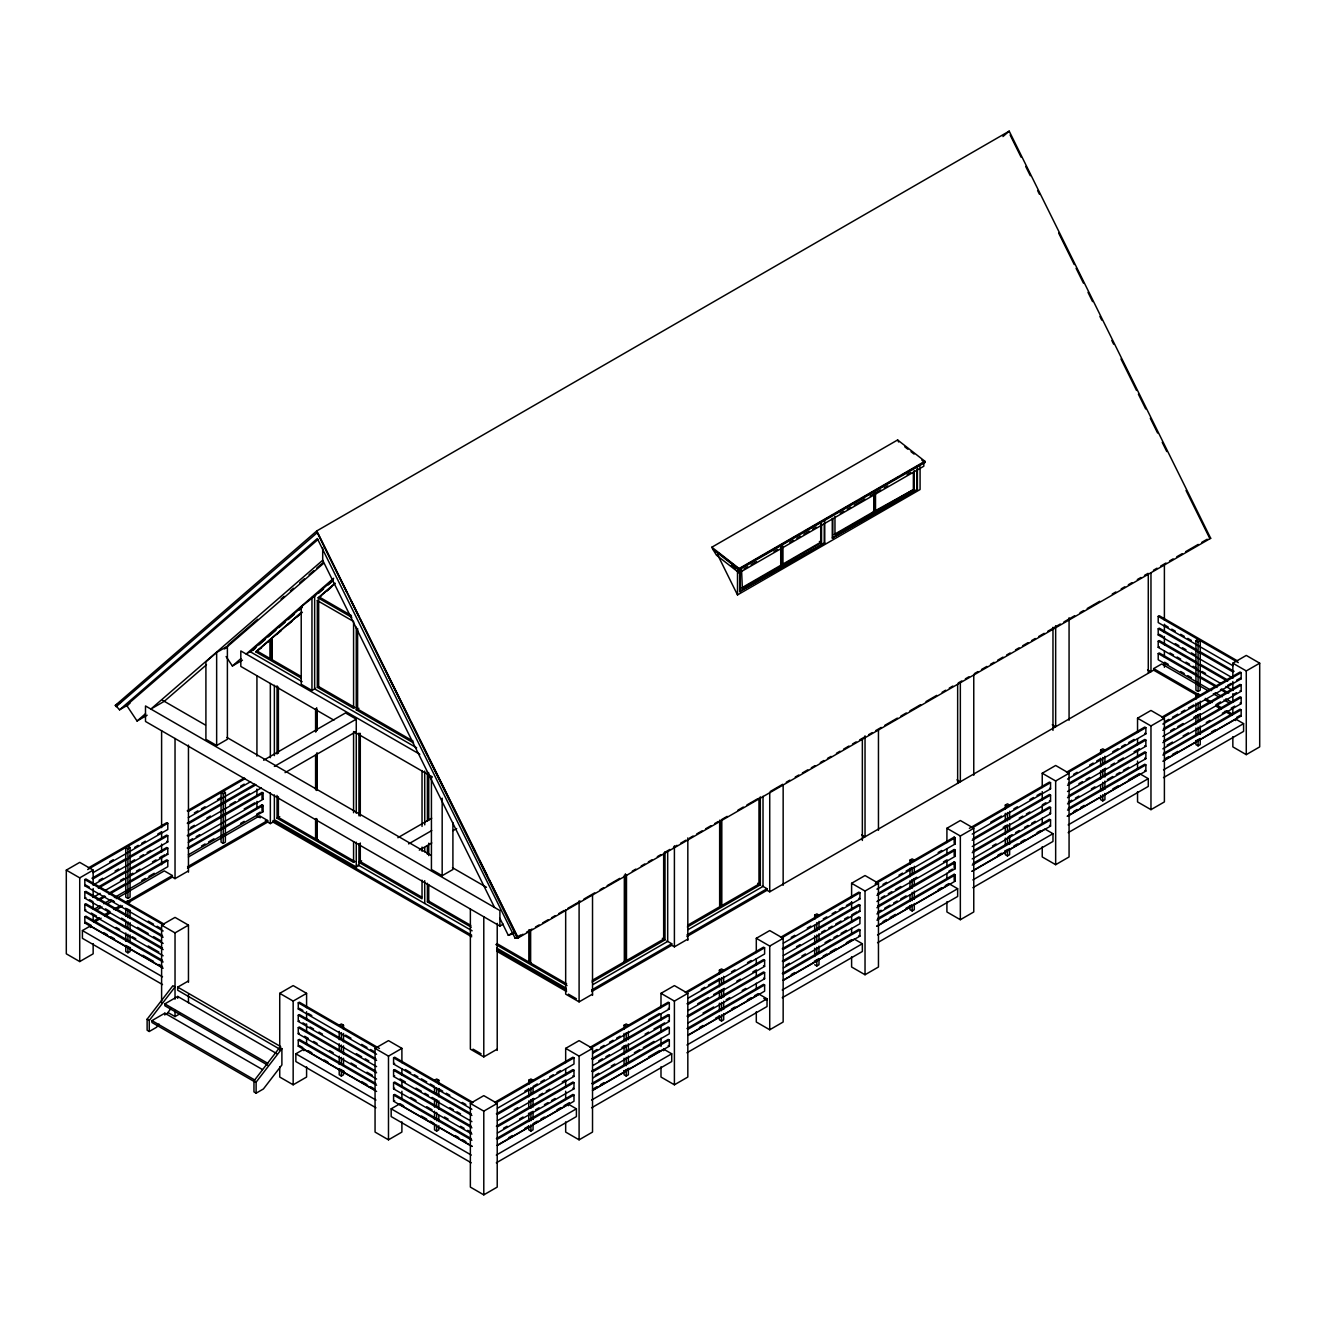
<?xml version="1.0" encoding="UTF-8"?>
<svg xmlns="http://www.w3.org/2000/svg" width="1326" height="1326" viewBox="0 0 1326 1326"><rect width="100%" height="100%" fill="white"/><g stroke="black" fill="none" stroke-linecap="round" stroke-linejoin="round"><path stroke-width="1.5" d="M147.12 1019.213L172.894 985.732L175.032 986.975L149.258 1020.456L149.258 1031.479L147.12 1030.236L147.12 1019.213L149.258 1020.456M159.021 1024.07L156.551 1027.269L149.258 1031.479M166.413 1014.456L171.336 1008.058M253.962 1080.905L279.736 1047.424L281.891 1048.667L281.891 1064.944L263.41 1088.961L256.117 1093.171L253.962 1091.928L253.962 1080.905L256.117 1082.149L256.117 1093.171M256.117 1082.149L281.891 1048.667M115.312 705.399L316.798 530.914L1009.202 131.141L1210.688 538.273L517.422 938.327L317.328 532.588L116.158 706.659L115.312 705.399L120.699 702.283M116.489 706.36L119.539 709.824L317.328 538.538L515.118 938.211L517.637 937.333L489.145 879.784M147.136 715.195L137.075 721.012L126.6 705.283L318.025 539.483M137.075 721.012L145.495 713.72M322.699 547.837L322.699 560.252L150.866 709.062L164.291 701.305L206.475 664.79M216.652 652.475L205.911 661.79L205.911 739.295L216.652 745.494L227.392 739.295L227.392 646.276L216.652 652.475L216.652 745.494M228.122 644.85L257.708 619.242M281.046 599.02L284.162 596.335M290.377 590.932L293.494 588.247M299.726 582.86L304.4 578.816M309.057 574.771L313.732 570.727M316.848 568.025L323.063 562.638M224.326 648.944L227.392 646.276M225.221 648.547L323.627 563.318M226.1 656.536L232.381 665.984L240.818 658.69M333.655 578.269L246.188 654.033L254.575 649.193M315.538 595.391L301.217 606.761L301.217 684.266L311.958 690.465L315.538 688.393M302.378 606.529L250.216 651.712L302.113 681.68M333.323 579.727L314.643 595.904L314.643 688.907L416.662 747.814M252.901 650.154L255.968 647.502M259.034 644.85L265.167 639.53M268.233 636.878L275.907 630.231M278.974 627.579L285.107 622.259M288.173 619.607L294.322 614.286M298.914 610.291L301.996 607.639M318.886 593.004L323.561 588.959M328.218 584.915L332.892 580.871M301.217 678.067L255.802 651.828L301.217 612.496M351.804 617.352L318.091 597.893L335.064 583.191M301.019 613.06L271.681 638.452L271.681 659.453L300.853 676.293M334.865 583.755L319.433 597.114L351.373 615.562M261.504 647.668L255.802 651.828M267.57 642.414L270.587 639.795M276.653 634.541L281.195 630.612M287.245 625.375L291.786 621.43M296.328 617.502L302.394 612.247M326.942 590.998L331.566 586.987M1002.953 136.561L1009.202 131.141M126.6 705.283L129.948 703.344M119.539 709.824L128.506 704.653M318.091 597.893L320.776 596.335M317.328 600.562L318.671 599.783L318.671 686.586L354.92 707.504L353.578 708.283L317.328 687.365L317.328 600.562L353.578 621.48L353.578 708.283M271.15 639.082L270.073 639.696L270.073 659.155L271.15 659.768L272.228 659.155L272.228 638.154L271.15 638.767L271.15 659.768M232.381 665.984L242.459 660.166M270.073 659.155L271.15 658.525M317.328 687.365L318.671 686.586M93.151 943.615L93.151 953.825L79.726 961.565L66.3 953.825L66.3 870.121L79.726 862.364L93.151 870.121L93.151 884.409M263.642 760.212L345.522 712.94L356.263 719.14L356.263 731.538L285.057 772.644M356.263 627.165L356.263 709.841L358.948 708.283M88.378 867.9L166.711 822.684L167.789 823.297L167.789 829.496L93.019 872.674M187.264 810.816L244.216 777.931M87.682 869.558L167.789 823.297M188.325 811.446L245.293 778.544M127.909 848.806L130.064 847.563L130.064 897.172L127.909 898.398L125.771 897.172L125.771 847.563L127.909 848.806L127.909 898.398M223.232 793.777L225.37 792.534L225.37 842.143L223.232 843.369L221.077 842.143L221.077 792.534L223.232 793.777L223.232 843.369M66.3 870.121L79.726 877.862L93.151 870.121M274.366 766.411L356.263 719.14M109.743 861.767L113.307 859.712M134.672 847.38L138.236 845.325M141.783 843.27L145.346 841.214M157.811 834.021L161.374 831.966M194.375 812.904L197.939 810.849M201.502 808.794L205.066 806.738M217.514 799.545L221.077 797.49M240.669 786.185L244.216 784.13M188.325 817.645L250.631 781.677M163.148 930.985L84.831 885.768L84.831 879.569L85.892 878.956L164.225 924.172M91.942 878.243L125.771 858.718M129.335 856.662L166.711 835.082L167.789 835.695L167.789 841.911L93.019 885.072M187.264 823.214L254.907 784.163M93.019 878.873L167.789 835.695M188.325 823.844L255.984 784.793M84.831 885.768L85.892 885.155L89.455 887.21M99.069 880.331L102.632 878.276M115.08 871.083L118.644 869.027M131.108 861.834L134.672 859.778M140.009 856.695L143.573 854.64M147.136 852.585L150.683 850.53M190.811 827.374L194.375 825.319M206.839 818.109L210.403 816.054M229.978 804.749L235.315 801.666M238.879 799.611L249.57 793.445M188.325 830.043L261.321 787.909M163.148 943.399L84.831 898.166L84.831 891.967L85.892 891.354L162.452 935.543M99.069 886.53L125.771 871.116M129.335 869.06L166.711 847.48L167.789 848.11L167.789 854.309L105.483 890.276M187.264 835.629L262.018 792.451L263.095 793.081L263.095 799.28L188.325 842.441M98.356 888.188L167.789 848.11M188.325 836.242L263.095 793.081M84.831 898.166L85.892 897.553M120.434 880.398L123.981 878.342M129.335 875.259L132.882 873.204M136.445 871.149L140.009 869.094M152.473 861.9L156.037 859.845M159.584 857.789L164.938 854.706M189.038 840.8L192.602 838.745M196.165 836.689L199.712 834.634M244.216 808.926L254.907 802.76M93.019 897.47L100.146 893.359M163.148 955.797L84.831 910.564L84.831 904.365L85.892 903.752L162.452 947.941M97.279 899.973L104.406 895.862M109.743 892.779L125.771 883.53M129.335 881.475L166.711 859.878L167.789 860.508L167.789 866.707L114.384 897.536M187.264 848.027L262.018 804.849L263.095 805.479L263.095 811.678L188.325 854.839M100.146 899.558L105.483 896.475M109.047 894.42L167.789 860.508M188.325 848.64L263.095 805.479M711.83 547.224L897.619 439.967L924.902 461.266L924.902 462.525L739.112 569.799L712.841 549.279L711.83 547.224L739.112 568.539L739.112 572.849L923.824 466.205L923.824 462.426L902.31 474.841M84.831 910.564L85.892 909.951M712.841 549.279L716.421 555.13L739.112 572.849M141.783 880.481L145.346 878.425M148.91 876.37L154.247 873.287M201.502 846.005L205.066 843.949M208.613 841.894L213.967 838.811M240.669 823.396L244.216 821.341M256.68 814.147L260.244 812.092M94.792 908.84L100.146 905.757M103.693 903.702L110.82 899.592L114.384 901.597M163.148 968.195L84.831 922.979L84.831 916.78L85.892 916.15L162.452 960.339M96.649 909.951L101.986 906.868M107.323 903.785L112.677 900.702M116.224 898.647L164.291 870.884L172.347 875.541L172.347 877.083L127.843 902.791M188.408 856.977L259.614 815.855L267.653 820.512L267.653 822.07L187.546 868.315M84.831 922.979L85.892 922.349L91.245 925.432M125.771 901.962L127.909 900.735L130.064 901.962L127.909 903.205M94.03 920.758L99.367 917.675M104.704 914.592L110.041 911.509M113.605 909.454L120.732 905.343M126.069 902.26L172.347 875.541M187.546 866.756L267.653 820.512M94.03 922.316L101.141 918.205M104.704 916.15L110.041 913.067M115.379 909.984L122.506 905.873M162.518 984.572L82.411 938.311L82.411 930.57L90.466 925.913L126.069 946.466M277.051 795.434L277.051 818.192L279.736 816.634M171.684 876.701L175.032 878.641L188.458 870.884M265.316 820.711L270.338 823.612L273.023 822.07L471.708 936.769M739.112 568.539L924.902 461.266M800.092 533.864L739.112 569.069L718.211 552.743M803.672 531.792L832.363 515.234M835.96 513.162L857.474 500.731M861.055 498.659L898.73 476.912M744.101 568.804L747.615 566.766M751.129 564.743L756.417 561.694M774.019 551.533L777.533 549.494M789.865 542.384L793.379 540.345M796.893 538.323L800.423 536.284M803.937 534.245L809.225 531.196M812.739 529.173L816.252 527.135M840.236 513.295L843.767 511.256M847.281 509.234L850.795 507.195M854.325 505.156L864.883 499.057M870.171 496.023L880.729 489.924M884.243 487.885L887.757 485.863M907.117 474.675L910.647 472.653M780.732 546.097L780.732 564.694L782.87 564.694L782.87 546.097M741.532 587.948L781.263 565.009L781.263 546.411M834.153 534.477L873.9 511.538L873.9 494.996M914.161 470.614L914.161 489.211L874.961 510.908L874.961 492.311M780.732 564.694L782.87 564.694M874.431 511.853L875.508 511.223L875.508 492.626L874.431 493.239L874.431 511.853L873.353 511.223M821.54 524.085L821.54 542.699L742.345 588.413L741.532 569.351M914.161 489.211L834.966 534.942L834.966 516.344M161.606 1002.721L161.606 925.134L175.032 917.393L188.458 925.134L188.458 982.301M739.659 571.788L739.659 591.512L824.755 542.997L824.755 521.3M832.28 518.317L832.28 538.041L917.393 489.526L917.393 467.829M739.659 591.512L824.755 542.997M832.28 538.041L917.393 489.526M717.499 554.5L737.505 594.926L920.078 489.526L920.078 466.785M315.588 839.507L317.726 839.507L315.588 839.507L315.588 818.822M125.771 945.372L125.771 951.571L127.909 952.814L130.064 951.571L130.064 947.444M161.606 925.134L175.032 932.891L188.458 925.134M277.051 818.192L353.578 862.364L354.92 861.585L317.196 839.806L317.196 819.12M397.866 837.717L431.696 818.192M361.633 860.823L358.948 862.364L422.033 898.796L422.033 880.182M274.366 794.92L274.366 819.733L356.263 867.022L358.948 865.464L358.948 843.75M408.607 843.916L431.762 830.557M280.648 1049.678L177.717 990.24L177.717 987.141L188.458 980.942M419.298 850.148L431.762 842.955M453.111 830.623L456.674 828.568M267.769 1065.176L164.838 1005.738L164.838 1003.881L177.717 996.439L277.101 1053.822M254.874 1081.917L151.943 1022.479L151.943 1020.622L164.838 1013.18L262.449 1069.535M168.319 1012.716L175.032 1016.594L180.071 1013.694M431.431 776.489L431.431 869.491L442.171 875.69L452.912 869.491L452.912 822.584M427.403 883.282L427.403 901.895L428.746 901.116L470.813 925.399M279.736 1050.507L279.736 993.34L293.162 985.599L306.588 993.34L306.588 1007.627M279.736 993.34L293.162 1001.097L306.588 993.34M376.601 1054.22L298.267 1009.003L298.267 1002.804L299.344 1002.174L379.451 1048.435M298.267 1009.003L299.344 1008.373L302.908 1010.429M376.601 1066.618L298.267 1021.401L298.267 1015.202L299.344 1014.572L375.888 1058.778M298.267 1021.401L299.344 1020.788M376.601 1079.016L298.267 1033.799L298.267 1027.6L299.344 1026.987L375.888 1071.176M298.267 1033.799L299.344 1033.186M376.601 1091.431L298.267 1046.197L298.267 1039.998L299.344 1039.385L375.888 1083.574M499.902 926.078L499.902 910.564L145.495 705.962L145.495 721.46L499.902 926.078L503.25 924.139M298.267 1046.197L299.344 1045.584L302.908 1047.639M339.207 1025.197L341.362 1023.954L343.5 1025.197L343.5 1029.324M341.362 1026.44L343.5 1025.197M375.954 1107.79L295.847 1061.546L295.847 1053.805L303.903 1049.148L339.506 1069.701M499.902 918.321L508.322 935.344L513.361 932.443M515.118 938.211L520.488 935.112M517.09 937.648L523.008 934.233M526.588 932.161L531.958 929.062M535.538 926.99L539.118 924.935M542.699 922.863L548.086 919.763M551.666 917.691L555.246 915.62M558.826 913.548L564.196 910.448M567.777 908.376L580.324 901.15M583.904 899.078L594.645 892.879M600.015 889.763L603.595 887.707M607.175 885.635L619.723 878.392M632.253 871.165L635.834 869.094M641.22 865.994L644.801 863.922M648.381 861.85L651.961 859.778M657.331 856.679L660.912 854.607M664.492 852.552L669.862 849.436M673.459 847.38L677.039 845.308M680.619 843.237L685.99 840.137M689.57 838.065L693.15 835.993M696.73 833.938L702.1 830.822M705.697 828.767L711.067 825.667M714.648 823.595L718.228 821.523M721.808 819.451L727.178 816.352M737.936 810.153L743.306 807.053M746.886 804.981L757.627 798.782M770.174 791.539L782.705 784.296M786.285 782.224L789.865 780.169M795.235 777.053L798.816 774.997M802.412 772.925L807.783 769.826M811.363 767.754L814.943 765.682M820.313 762.583L823.894 760.511M827.474 758.439L831.07 756.384M836.441 753.284L840.021 751.212M843.601 749.14L848.972 746.041M852.552 743.969L856.132 741.897M859.712 739.842L865.099 736.726M868.679 734.67L872.259 732.598M875.84 730.527L881.21 727.427M884.79 725.355L897.337 718.112M900.918 716.057L906.288 712.957M909.868 710.885L920.609 704.67M925.996 701.57L936.736 695.371M942.106 692.271L945.687 690.2M949.267 688.128L952.847 686.056M958.234 682.956L961.814 680.901M965.394 678.829L968.975 676.757M974.345 673.658L977.925 671.586M981.505 669.514L986.875 666.414M990.472 664.343L994.052 662.287M997.633 660.215L1003.003 657.116M1006.583 655.044L1010.163 652.972M1015.534 649.873L1019.114 647.801M1022.711 645.729L1028.081 642.629M1031.661 640.574L1035.241 638.502M1038.822 636.43L1044.192 633.331M1047.772 631.259L1060.319 624.016M1063.9 621.96L1074.64 615.745M1080.01 612.645L1083.591 610.573M1087.187 608.518L1099.718 601.275M1112.249 594.031L1115.829 591.96M1121.216 588.86L1124.796 586.788M1128.376 584.733L1131.956 582.661M1137.327 579.561L1140.907 577.49M1144.487 575.418L1148.084 573.346M1153.454 570.246L1157.034 568.174M1160.615 566.119L1165.985 563.02M1169.565 560.948L1173.145 558.876M1176.726 556.804L1182.112 553.704M1185.693 551.633L1198.223 544.406M1201.804 542.334L1207.174 539.234M279.736 1066.833L279.736 1077.043L293.162 1084.801L306.588 1077.043L306.588 1066.833M401.894 1121.862L401.894 1132.072L388.485 1139.83L375.059 1132.072L375.059 1048.369L388.485 1040.628L401.894 1048.369L401.894 1062.656M529.024 962.726L531.179 962.726L529.024 962.726L529.024 929.642M339.207 1068.607L339.207 1074.806L341.362 1076.049L343.5 1074.806L343.5 1070.662M375.059 1048.369L388.485 1056.126L401.894 1048.369M471.907 1109.249L393.573 1064.032L393.573 1057.833L394.651 1057.203L472.984 1102.436M1232.981 665.735L1158.211 622.574L1158.211 616.375L1159.289 615.745L1237.622 660.978M393.573 1064.032L394.651 1063.402M471.907 1121.647L393.573 1076.43L393.573 1070.231L394.651 1069.601L471.194 1113.807M1232.981 678.133L1158.211 634.972L1158.211 628.773L1159.289 628.143L1196.665 649.74M393.573 1076.43L394.651 1075.8M1158.211 634.972L1159.289 634.342L1162.852 636.397M471.907 1134.045L393.573 1088.828L393.573 1082.629L394.651 1082.016L471.194 1126.205M1220.517 683.338L1158.211 647.37L1158.211 641.171L1159.289 640.557L1196.665 662.138M393.573 1088.828L394.651 1088.215M1158.211 647.37L1159.289 646.756M624.331 875.243L624.331 961.184L626.485 961.184L626.485 875.243M471.907 1146.443L393.573 1101.226L393.573 1095.027L394.651 1094.414L471.194 1138.603M592.291 980.295L624.877 961.499L624.877 875.558M687.614 925.266L720.184 906.47L720.184 820.529M1211.616 690.597L1158.211 659.768L1158.211 653.569L1159.289 652.956L1196.665 674.536M624.331 961.184L626.485 961.184M719.653 820.214L719.653 906.155L720.731 906.769L721.792 906.155L721.792 820.214M592.059 981.986L665.006 939.869L665.006 851.889M687.365 926.957L760.328 884.84L760.328 796.86M592.937 984.588L667.691 941.41L667.691 851.358M688.244 929.559L763.014 886.398L763.014 796.329M393.573 1101.226L394.651 1100.613M434.53 1080.226L436.668 1078.983L438.823 1080.226L438.823 1084.353M1195.936 640.624L1198.091 641.867L1200.229 640.624L1200.229 690.233L1198.091 691.476L1195.936 690.233L1195.936 640.624L1198.091 639.381M591.611 989.992L671.718 943.747L671.718 945.289L591.611 991.55M686.934 934.963L767.041 888.718L767.041 890.26L686.934 936.521M436.668 1081.469L438.823 1080.226M471.277 1162.819L391.17 1116.575L391.17 1108.818L399.209 1104.177L434.812 1124.73M766.362 889.879L769.726 891.818L1153.653 670.16L1153.653 668.602L1161.709 663.961L1207.986 690.68M470.365 909.023L470.365 1049.148L483.791 1056.905L497.217 1049.148M565.672 909.636L565.672 994.119L579.097 1001.876L592.523 994.119M671.055 944.908L674.404 946.847L687.829 939.09M470.365 1103.398L483.791 1095.641L497.217 1103.398L497.217 1187.101L483.791 1194.859L470.365 1187.101L470.365 1103.398L483.791 1111.155L497.217 1103.398M565.672 1062.656L565.672 1048.369L579.097 1040.628L592.523 1048.369L592.523 1132.072L579.097 1139.83L565.672 1132.072L565.672 1121.862M660.994 1007.627L660.994 993.34L674.404 985.599L687.829 993.34L687.829 1077.043L674.404 1084.801L660.994 1077.043L660.994 1066.833M756.301 952.615L756.301 938.311L769.726 930.57L783.152 938.311L783.152 1022.014L769.726 1029.772L756.301 1022.014L756.301 1011.821M851.607 897.586L851.607 883.282L865.033 875.541L878.458 883.282L878.458 967.002L865.033 974.743L851.607 967.002L851.607 956.792M946.913 842.557L946.913 828.269L960.339 820.512L973.765 828.269L973.765 911.973L960.339 919.714L946.913 911.973L946.913 901.763M1042.236 787.528L1042.236 773.24L1055.662 765.483L1069.071 773.24L1069.071 856.944L1055.662 864.685L1042.236 856.944L1042.236 846.734M1137.542 732.499L1137.542 718.211L1150.968 710.454L1164.394 718.211L1164.394 801.915L1150.968 809.656L1137.542 801.915L1137.542 791.705M1232.848 677.47L1232.848 663.182L1246.274 655.425L1259.7 663.182L1259.7 746.886L1246.274 754.643L1232.848 746.886L1232.848 736.676M434.53 1123.636L434.53 1129.835L436.668 1131.061L438.823 1129.835L438.823 1125.691M528.759 1084.353L528.759 1080.226L530.914 1078.983L533.052 1080.226M624.065 1029.324L624.065 1025.197L626.22 1023.954L628.358 1025.197M719.388 974.312L719.388 970.168L721.526 968.925L723.681 970.168M814.694 919.283L814.694 915.139L816.833 913.896L818.987 915.139M910.001 864.254L910.001 860.11L912.155 858.883L914.294 860.11M1005.307 809.225L1005.307 805.081L1007.462 803.854L1009.616 805.081M1100.63 754.196L1100.63 750.068L1102.768 748.825L1104.923 750.068M1195.936 699.167L1195.936 695.039L1198.091 693.796L1200.229 695.039M494.598 1102.436L572.931 1057.203L573.992 1057.833L573.992 1064.032L497.449 1108.221M589.904 1047.407L668.238 1002.174L669.315 1002.804L669.315 1009.003L592.755 1053.192M685.227 992.378L763.544 947.145L764.621 947.775L764.621 953.974L688.078 998.163M780.533 937.349L858.85 892.133L859.928 892.746L859.928 898.945L783.384 943.134M875.84 882.32L954.173 837.104L955.234 837.717L955.234 843.916L876.917 889.133M969.372 828.319L1049.479 782.075L1050.557 782.688L1050.557 788.887L972.223 834.12M1066.469 772.262L1144.786 727.046L1145.863 727.659L1145.863 733.858L1067.529 779.091M1161.775 717.233L1240.108 672.017L1241.169 672.63L1241.169 678.829L1162.852 724.062M495.675 1103.05L573.992 1057.833M590.982 1048.021L669.315 1002.804M686.288 992.992L764.621 947.775M781.611 937.963L859.928 892.746M875.143 883.961L955.234 837.717M972.223 827.905L1050.557 782.688M1067.529 772.892L1145.863 727.659M1162.852 717.863L1241.169 672.63M565.672 1048.369L579.097 1056.126L592.523 1048.369M660.994 993.34L674.404 1001.097L687.829 993.34M756.301 938.311L769.726 946.068L783.152 938.311M851.607 883.282L865.033 891.039L878.458 883.282M946.913 828.269L960.339 836.01L973.765 828.269M1042.236 773.24L1055.662 780.981L1069.071 773.24M1137.542 718.211L1150.968 725.952L1164.394 718.211M1232.848 663.182L1246.274 670.923L1259.7 663.182M524.864 1091.149L528.428 1089.094M533.765 1086.011L537.328 1083.955M540.875 1081.9L544.439 1079.845M549.776 1076.762L553.34 1074.706M556.903 1072.651L560.467 1070.596M593.468 1051.551L597.031 1049.496M600.595 1047.441L604.142 1045.385M609.496 1042.302L613.043 1040.247M616.607 1038.192L620.17 1036.136M648.646 1019.677L659.337 1013.512M701.239 989.329L704.802 987.273M708.366 985.218L719.04 979.052M731.504 971.859L735.068 969.803M747.533 962.61L751.08 960.554M791.208 937.383L794.771 935.327M807.236 928.134L810.799 926.078M823.247 918.885L826.811 916.83M832.148 913.747L835.712 911.691M839.275 909.636L842.839 907.581M846.402 905.525L851.74 902.442M882.967 884.409L886.53 882.354M898.978 875.16L902.542 873.105M906.106 871.049L911.443 867.966M938.145 852.552L941.709 850.496M990.737 822.186L1001.412 816.02M1013.876 808.827L1017.44 806.772M1029.904 799.578L1033.451 797.523M1037.015 795.467L1040.578 793.412M1073.579 774.351L1077.143 772.296M1089.607 765.102L1093.171 763.047M1096.718 760.991L1100.282 758.936M1112.746 751.743L1118.083 748.66M1121.647 746.604L1125.21 744.549M1128.774 742.494L1134.111 739.411M1165.339 721.377L1168.902 719.322M1172.449 717.267L1177.803 714.184M1181.35 712.128L1184.914 710.073M1188.477 708.018L1193.814 704.935M1227.644 685.409L1231.208 683.354M1236.545 680.271L1240.108 678.216L1241.169 678.829M496.372 1113.807L572.931 1069.601L573.992 1070.231L573.992 1076.43L497.449 1120.619M591.694 1058.778L668.238 1014.572L669.315 1015.202L669.315 1021.401L592.755 1065.59M687.001 1003.749L763.544 959.56L764.621 960.173L764.621 966.372L688.078 1010.561M782.307 948.72L858.85 904.531L859.928 905.144L859.928 911.343L783.384 955.532M877.63 893.691L954.173 849.502L955.234 850.115L955.234 856.314L876.917 901.547M972.936 838.662L1049.479 794.473L1050.557 795.086L1050.557 801.285L972.223 846.518M1068.242 783.633L1144.786 739.444L1145.863 740.057L1145.863 746.256L1067.529 791.489M1163.548 728.604L1240.108 684.415L1241.169 685.045L1241.169 691.244L1162.852 736.46M497.449 1114.42L573.992 1070.231M592.755 1059.391L669.315 1015.202M688.078 1004.362L764.621 960.173M783.384 949.333L859.928 905.144M876.917 895.332L955.234 850.115M972.223 840.319L1050.557 795.086M1067.529 785.29L1145.863 740.057M1162.852 730.261L1241.169 685.045M514.173 1109.729L517.737 1107.674M530.201 1100.481L533.765 1098.425M539.102 1095.342L542.665 1093.287M546.229 1091.232L549.776 1089.176M562.241 1081.966L565.804 1079.911M598.805 1060.866L602.369 1058.811M605.932 1056.756L609.496 1054.7M621.944 1047.507L625.507 1045.452M645.099 1034.147L648.646 1032.092M654 1029.009L664.674 1022.843M697.675 1003.782L708.366 997.616M713.703 994.533L724.377 988.367M736.842 981.174L740.405 979.118M752.87 971.925L756.433 969.87M796.545 946.698L800.108 944.642M821.474 932.311L825.037 930.255M828.601 928.2L832.148 926.145M835.712 924.089L841.049 921.006M844.612 918.951L848.176 916.896M851.74 914.841L857.077 911.758M881.177 897.835L884.74 895.779M888.304 893.724L891.868 891.669M895.431 889.613L900.768 886.53M911.443 880.365L916.78 877.282M943.482 861.867L947.046 859.812M1003.202 827.391L1006.749 825.336M1019.213 818.142L1022.777 816.087M1026.341 814.031L1029.904 811.976M1042.352 804.783L1045.916 802.727M1078.916 783.666L1082.48 781.611M1086.044 779.555L1089.607 777.5M1102.072 770.307L1105.619 768.251M1110.973 765.168L1114.52 763.113M1118.083 761.058L1123.42 757.975M1134.111 751.809L1139.448 748.726M1170.676 730.692L1174.239 728.637M1177.803 726.582L1183.14 723.499M1193.814 717.333L1199.152 714.25M1216.953 703.973L1220.517 701.918M1232.981 694.725L1236.545 692.669M496.372 1126.205L572.931 1082.016L573.992 1082.629L573.992 1088.828L497.449 1133.017M591.694 1071.176L668.238 1026.987L669.315 1027.6L669.315 1033.799L592.755 1077.988M687.001 1016.147L763.544 971.958L764.621 972.571L764.621 978.77L688.078 1022.976M782.307 961.118L858.85 916.929L859.928 917.542L859.928 923.741L783.384 967.947M877.63 906.089L954.173 861.9L955.234 862.513L955.234 868.712L876.917 913.945M972.936 851.06L1049.479 806.871L1050.557 807.484L1050.557 813.7L972.223 858.917M1068.242 796.031L1144.786 751.842L1145.863 752.472L1145.863 758.671L1067.529 803.887M1163.548 741.019L1240.108 696.813L1241.169 697.443L1241.169 703.642L1162.852 748.859M497.449 1126.818L573.992 1082.629M592.755 1071.789L669.315 1027.6M688.078 1016.76L764.621 972.571M783.384 961.748L859.928 917.542M876.917 907.746L955.234 862.513M972.223 852.717L1050.557 807.484M1067.529 797.688L1145.863 752.472M1162.852 742.659L1241.169 697.443M503.499 1128.293L507.062 1126.238M519.527 1119.045L523.074 1116.989M528.428 1113.906L531.975 1111.851M535.538 1109.796L539.102 1107.74M544.439 1104.657L548.003 1102.602M551.566 1100.547L555.13 1098.492M595.241 1075.32L598.805 1073.264M611.269 1066.071L614.833 1064.016M634.408 1052.711L639.745 1049.628M643.309 1047.573L654 1041.407M703.029 1013.097L713.703 1006.931M726.167 999.738L729.731 997.682M742.179 990.489L745.742 988.434M785.87 965.262L789.434 963.206M801.899 956.013L805.446 953.958M825.037 942.653L830.374 939.57M833.938 937.515L837.502 935.46M841.049 933.405L846.402 930.322M877.63 912.288L881.177 910.233M884.74 908.177L890.077 905.094M893.641 903.039L897.205 900.984M900.768 898.929L906.106 895.846M948.836 871.182L952.383 869.127M992.511 845.955L996.075 843.9M1008.539 836.706L1012.103 834.651M1015.65 832.595L1019.213 830.54M1024.55 827.457L1028.114 825.402M1031.678 823.347L1035.241 821.291M1068.242 802.247L1071.806 800.191M1075.369 798.119L1078.916 796.064M1091.381 788.871L1094.945 786.815M1107.409 779.622L1112.746 776.539M1116.31 774.483L1119.873 772.428M1123.42 770.373L1128.774 767.29M1167.112 745.162L1172.449 742.079M1183.14 735.913L1188.477 732.83M1206.279 722.537L1209.842 720.482M1222.307 713.289L1225.854 711.233M1231.208 708.15L1234.755 706.095M496.372 1138.603L572.931 1094.414L573.992 1095.027L573.992 1101.226L497.449 1145.415M591.694 1083.574L668.238 1039.385L669.315 1039.998L669.315 1046.197L592.755 1090.403M687.001 1028.545L763.544 984.356L764.621 984.969L764.621 991.168L688.078 1035.374M782.307 973.516L858.85 929.327L859.928 929.94L859.928 936.139L783.384 980.345M877.63 918.487L954.173 874.298L955.234 874.928L955.234 881.127L876.917 926.344M972.936 863.458L1049.479 819.269L1050.557 819.899L1050.557 826.098L972.223 871.315M1068.242 808.446L1144.786 764.24L1145.863 764.87L1145.863 771.069L1067.529 816.286M1163.548 753.417L1240.108 709.211L1241.169 709.841L1241.169 716.04L1162.852 761.257M497.449 1139.216L573.992 1095.027M592.755 1084.187L669.315 1039.998M688.078 1029.175L764.621 984.969M783.384 974.146L859.928 929.94M876.917 920.145L955.234 874.928M972.223 865.116L1050.557 819.899M1067.529 810.087L1145.863 764.87M1162.852 755.058L1241.169 709.841M508.836 1137.609L512.4 1135.553M524.864 1128.36L528.428 1126.304M533.765 1123.221L537.328 1121.166M540.875 1119.111L544.439 1117.056M556.903 1109.862L560.467 1107.807M564.031 1105.751L569.368 1102.668M593.468 1088.745L597.031 1086.69M600.595 1084.635L604.142 1082.58M623.734 1071.275L629.071 1068.192M648.646 1056.888L659.337 1050.722M699.465 1027.551L703.029 1025.495M715.476 1018.302L719.04 1016.246M731.504 1009.053L735.068 1006.998M747.533 999.804L751.08 997.749M754.643 995.693L758.207 993.638M791.208 974.577L794.771 972.522M814.346 961.217L817.91 959.162M823.247 956.079L826.811 954.024M830.374 951.969L835.712 948.886M846.402 942.72L851.74 939.637M882.967 921.603L886.53 919.548M890.077 917.493L895.431 914.41M906.106 908.244L911.443 905.161M938.145 889.746L941.709 887.691M945.272 885.635L948.836 883.58M997.848 855.27L1001.412 853.215M1004.975 851.159L1008.539 849.104M1013.876 846.021L1017.44 843.966M1021.003 841.911L1024.55 839.855M1037.015 832.662L1040.578 830.606M1073.579 811.562L1077.143 809.506M1080.707 807.451L1084.27 805.396M1112.746 788.953L1118.083 785.854M1128.774 779.688L1139.448 773.522M1165.339 758.588L1168.902 756.533M1172.449 754.477L1177.803 751.394M1195.604 741.118L1199.152 739.063M1211.616 731.869L1215.18 729.814M1236.545 717.482L1240.108 715.427L1241.169 716.04M497.151 1145.283L529.19 1126.785M532.754 1124.73L568.357 1104.177L576.412 1108.818L576.412 1116.575L496.305 1162.819M592.473 1090.254L624.513 1071.756M628.076 1069.701L663.663 1049.148L671.718 1053.805L671.718 1061.546L591.611 1107.79M687.78 1035.225L719.819 1016.727M723.383 1014.672L758.986 994.119L767.041 998.776L767.041 1006.517L686.934 1052.778M783.086 980.196L815.125 961.698M818.689 959.643L854.292 939.09L862.348 943.747L862.348 951.488L782.241 997.749M876.619 926.211L908.658 907.697M913.995 904.614L949.598 884.061L957.654 888.718L957.654 896.459L877.547 942.72M971.925 871.182L1005.754 851.657M1009.318 849.601L1044.921 829.032L1052.977 833.689L1052.977 841.446L972.87 887.691M1067.248 816.153L1099.287 797.655M1104.624 794.572L1140.227 774.003L1148.283 778.66L1148.283 786.417L1068.176 832.662M1164.327 760.096L1196.367 741.599M1199.931 739.543L1235.534 718.99L1243.589 723.631L1243.589 731.388L1163.482 777.633M528.759 1125.691L528.759 1129.835L530.914 1131.061L533.052 1129.835L533.052 1123.636M624.065 1070.662L624.065 1074.806L626.22 1076.049L628.358 1074.806L628.358 1068.607M719.388 1015.633L719.388 1019.777L721.526 1021.02L723.681 1019.777L723.681 1013.578M814.694 964.748L816.833 965.991L818.987 964.748L818.987 958.549M910.001 905.592L910.001 909.719L912.155 910.962L914.294 909.719L914.294 903.52M1005.307 850.563L1005.307 854.69L1007.462 855.933L1009.616 854.69L1009.616 848.491M1100.63 795.534L1100.63 799.661L1102.768 800.904L1104.923 799.661L1104.923 793.462M1195.936 740.505L1195.936 744.632L1198.091 745.875L1200.229 744.632L1200.229 738.433M496.305 1155.079L576.412 1108.818M591.611 1100.05L671.718 1053.805M686.934 1045.021L767.041 998.776M782.241 989.992L862.348 943.747M877.547 934.963L957.654 888.718M972.87 879.934L1052.977 833.689M1068.176 824.905L1148.283 778.66M1163.482 769.876L1243.589 723.631M1210.688 538.273L1209.842 538.555L1186.024 490.438M508.322 935.344L513.56 933.537M517.422 938.327L518.267 938.029L316.798 530.914M1158.211 616.375L1238.318 662.619M1164.626 625.027L1168.189 627.082M1171.753 629.137L1175.317 631.193M1180.654 634.276L1184.217 636.331M1187.764 638.386L1191.328 640.441M1200.229 651.795L1234.058 671.321M1158.211 628.773L1232.981 671.934M1175.317 643.607L1178.864 645.663M1182.427 647.718L1185.991 649.773M1191.328 652.856L1194.892 654.911M1200.229 664.193L1226.931 679.608M1158.211 641.171L1227.644 681.249M1240.108 690.614L1241.169 691.244M1169.963 652.922L1173.527 654.978M1177.09 657.033L1180.654 659.088M1185.991 662.171L1189.555 664.227M1193.118 666.282L1196.665 668.337M1202.019 671.42L1205.566 673.475M1225.854 686.42L1232.981 690.531M1200.229 676.591L1216.257 685.84M1221.594 688.923L1228.721 693.034M1158.211 653.569L1216.953 687.481M1220.517 689.537L1225.854 692.62M1240.108 703.012L1241.169 703.642M1164.626 662.238L1168.189 664.293M1180.654 671.486L1184.217 673.542M1187.764 675.597L1191.328 677.652M1215.18 692.653L1222.307 696.763M1225.854 698.819L1231.208 701.902M1213.323 693.763L1218.677 696.846M1224.014 699.929L1229.351 703.012M1153.653 668.602L1199.931 695.321M1205.268 698.404L1212.395 702.515M1215.959 704.57L1221.296 707.67M1226.633 710.753L1231.97 713.836M1153.653 670.16L1198.157 695.852M1205.268 699.962L1210.621 703.045M1215.959 706.128L1221.296 709.211M1224.859 711.266L1231.97 715.377M1195.936 695.039L1198.091 696.283M874.431 510.609L875.508 511.223M1147.603 669.763L1150.968 671.702L1150.968 572.799M819.385 541.456L821.54 542.699M1144.786 733.245L1145.863 733.858M1144.786 745.643L1145.863 746.256M1144.786 758.041L1145.863 758.671M1144.786 770.439L1145.863 771.069M1100.63 750.068L1102.768 751.295M1052.297 724.792L1055.662 726.731L1055.662 625.756M1049.479 788.274L1050.557 788.887M1049.479 800.672L1050.557 801.285M1049.479 813.07L1050.557 813.7M1049.479 825.468L1050.557 826.098M1005.307 805.081L1007.462 806.324M956.991 779.821L960.339 781.76L960.339 682.84M955.234 843.916L954.173 843.303L954.173 837.104M955.234 856.314L954.173 855.701L954.173 849.502M955.234 868.712L954.173 868.099L954.173 861.9M955.234 881.127L954.173 880.497L954.173 874.298M910.001 860.11L912.155 861.353M861.685 834.85L865.033 836.789L865.033 735.814M858.85 898.332L859.928 898.945M858.85 910.73L859.928 911.343M858.85 935.526L859.928 936.139M814.694 915.139L816.833 916.382M757.643 883.298L760.328 884.84M762.201 885.934L767.041 888.718M720.731 905.542L721.792 906.155M413.082 741.101L357.606 709.062L357.606 628.458M356.263 709.841L413.53 742.908M419.795 754.279L240.818 650.933L240.818 666.431L333.887 720.167M763.544 965.759L764.621 966.372M353.578 731.538L432.326 777.003M763.544 978.157L764.621 978.77M719.388 970.168L721.526 971.411M662.337 938.311L665.006 939.869M666.895 940.946L671.718 943.747M763.809 998.461L767.041 1000.318M162.501 700.277L205.464 725.073M226.945 737.471L430.983 855.287M452.464 867.685L486.476 887.326M668.238 1008.373L669.315 1009.003M668.238 1020.788L669.315 1021.401M263.095 799.28L262.018 798.65L262.018 792.451M421.635 897.006L360.291 861.585L360.291 842.971M427.403 901.895L471.227 927.189M496.985 943.615L529.571 962.427L529.571 931.399M566.65 983.826L530.632 963.041L530.632 929.94M358.02 864.933L472.122 930.819M495.841 944.493L567.014 985.599M263.095 811.678L262.018 811.064L262.018 804.849M668.238 1045.584L669.315 1046.197M496.72 948.107L566.136 988.185M223.232 791.29L225.37 792.534M471.708 935.211L273.023 820.512L273.023 822.07M496.769 949.681L566.567 989.992M496.769 951.239L566.567 991.533M624.065 1025.197L626.22 1026.44M568.357 994.119L576.412 998.776M256.929 815.855L260.277 817.794M166.711 841.281L167.789 841.911M572.931 1075.8L573.992 1076.43M166.711 853.679L167.789 854.309M572.931 1088.215L573.992 1088.828M127.909 846.32L130.064 847.563M528.759 1080.226L530.914 1081.469M473.05 1049.148L481.106 1053.805M84.831 879.569L163.148 924.786M298.267 1002.804L376.601 1048.021M393.573 1057.833L471.907 1103.05M126.848 908.791L130.396 910.846M148.197 921.122L153.551 924.205M157.098 926.261L160.661 928.316M308.245 1013.512L311.809 1015.567M345.622 1035.109L350.959 1038.192M361.65 1044.358L366.987 1047.441M370.551 1049.496L374.114 1051.551M405.342 1069.568L410.679 1072.651M414.242 1074.706L417.789 1076.762M421.353 1078.817L426.69 1081.9M430.254 1083.955L433.817 1086.011M439.155 1089.094L442.718 1091.149M446.282 1093.204L449.845 1095.259M462.293 1102.47L465.857 1104.525M84.831 891.967L163.148 937.184M298.267 1015.202L376.601 1060.419M393.573 1070.231L471.907 1115.448M89.455 899.608L93.019 901.663M105.483 908.857L109.047 910.912M121.495 918.106L125.058 920.161M137.523 927.355L148.197 933.521M153.551 936.604L160.661 940.714M302.908 1022.843L306.455 1024.899M310.019 1026.954L313.582 1029.009M318.92 1032.092L322.483 1034.147M356.313 1053.673L361.65 1056.756M365.214 1058.811L368.761 1060.866M399.988 1078.883L405.342 1081.966M416.016 1088.149L421.353 1091.232M424.917 1093.287L428.48 1095.342M432.044 1097.398L437.381 1100.481M449.845 1107.674L453.393 1109.729M456.956 1111.785L460.52 1113.84M84.831 904.365L163.148 949.598M298.267 1027.6L376.601 1072.817M393.573 1082.629L471.907 1127.846M91.245 913.034L96.583 916.117M116.158 927.421L119.721 929.476M132.186 936.67L135.749 938.725M148.197 945.919L158.888 952.085M304.682 1036.269L308.245 1038.324M313.582 1041.407L317.146 1043.463M329.61 1050.656L333.157 1052.711M350.959 1062.988L356.313 1066.071M366.987 1072.237L372.324 1075.32M410.679 1097.464L416.016 1100.547M426.69 1106.713L432.044 1109.796M444.492 1116.989L448.055 1119.045M460.52 1126.238L464.083 1128.293M467.647 1130.349L471.194 1132.404M84.831 916.78L163.148 961.996M298.267 1039.998L376.601 1085.215M393.573 1095.027L471.907 1140.244M103.693 932.626L107.257 934.681M110.82 936.736L114.384 938.791M126.848 945.985L130.396 948.04M142.86 955.234L153.551 961.4M158.888 964.483L162.452 966.538M308.245 1050.722L311.809 1052.778M324.257 1059.971L327.82 1062.027M340.285 1069.22L343.848 1071.275M361.65 1081.552L366.987 1084.635M370.551 1086.69L374.114 1088.745M399.988 1103.696L403.552 1105.751M421.353 1116.028L426.69 1119.111M430.254 1121.166L433.817 1123.221M455.183 1135.553L458.746 1137.609M462.293 1139.664L465.857 1141.719M129.633 948.521L161.673 967.035M343.069 1071.756L375.109 1090.254M440.166 1127.813L472.205 1146.31M82.411 930.57L162.518 976.814M295.847 1053.805L375.954 1100.05M391.17 1108.818L471.277 1155.079M177.717 987.141L280.648 1046.579M164.838 1003.881L267.769 1063.319M151.943 1020.622L254.874 1080.06M904.813 446.845L907.896 449.249M910.995 451.669L914.078 454.089M921.819 460.122L924.902 462.525M731.355 565.324L735.963 568.92M1010.13 134.987L1021.119 157.197M1025.694 166.463L1030.285 175.712M1037.612 190.53L1039.435 194.226M1058.678 233.094L1074.259 264.57M1076.082 268.283L1083.408 283.084M1088 292.35L1092.574 301.599M1099.9 316.417L1101.74 320.113M1111.818 340.484L1113.641 344.18M1120.984 358.981L1136.548 390.457M1138.388 394.17L1145.714 408.972M1150.288 418.237L1157.615 433.038M1162.206 442.304L1166.781 451.553M897.619 439.967L898.63 442.006M318.257 534.444L346.732 591.993M351.324 601.275L358.683 616.126M360.506 619.839L409.204 718.244M411.043 721.957L418.403 736.808M420.243 740.538L427.585 755.389M429.425 759.102L475.371 851.922M479.962 861.22L487.305 876.072M322.699 560.252L494.532 907.465M1246.274 670.923L1246.274 754.643M1235.534 718.99L1235.534 720.532M1232.848 681.547L1232.848 689.719M1232.848 693.796L1232.848 701.968M1232.848 708.101L1232.848 714.217M1200.229 701.239L1200.229 709.509M1200.229 713.637L1200.229 719.836M1200.229 726.035L1200.229 734.306M1198.091 641.867L1198.091 691.476M1198.091 702.482L1198.091 708.681M1198.091 714.88L1198.091 721.079M1198.091 727.278L1198.091 733.477M1198.091 739.676L1198.091 745.875M1195.936 703.294L1195.936 711.565M1195.936 715.708L1195.936 723.963M1195.936 728.107L1195.936 734.306M1164.394 564.81L1164.394 620.137M1164.394 624.231L1164.394 632.436M1164.394 636.53L1164.394 644.734M1164.394 650.867L1164.394 657.016M1164.394 663.166L1164.394 667.276M1150.968 725.952L1150.968 809.656M1148.283 574.324L1148.283 673.31M1137.542 738.632L1137.542 744.748M1137.542 750.881L1137.542 756.997M1137.542 761.074L1137.542 769.246M1104.923 756.268L1104.923 762.467M1104.923 768.666L1104.923 776.937M1104.923 781.064L1104.923 789.335M1102.768 757.494L1102.768 763.71M1102.768 769.909L1102.768 776.108M1102.768 782.307L1102.768 790.578M1102.768 794.705L1102.768 800.904M1100.63 758.323L1100.63 766.594M1100.63 770.737L1100.63 778.992M1100.63 785.191L1100.63 791.39M1069.071 617.783L1069.071 720.25M1055.662 780.981L1055.662 864.685M1052.977 627.297L1052.977 730.394M1042.236 791.605L1042.236 799.777M1042.236 805.893L1042.236 812.026M1042.236 818.142L1042.236 824.275M1009.616 811.297L1009.616 819.551M1009.616 823.695L1009.616 829.894M1009.616 836.093L1009.616 844.364M1007.462 812.523L1007.462 820.794M1007.462 824.938L1007.462 831.137M1007.462 837.336L1007.462 843.535M1007.462 849.734L1007.462 855.933M1005.307 813.352L1005.307 821.623M1005.307 825.75L1005.307 834.021M1005.307 838.165L1005.307 844.364M973.765 674.868L973.765 775.279M960.339 836.01L960.339 919.714M957.654 684.382L957.654 783.368M946.913 848.673L946.913 854.806M946.913 860.922L946.913 867.055M946.913 873.171L946.913 879.304M916.846 469.487L916.846 489.211M914.294 866.309L914.294 872.525M914.294 878.724L914.294 884.923M914.294 891.122L914.294 899.393M913.365 472.222L913.365 488.747M912.155 867.552L912.155 873.751M912.155 879.95L912.155 888.221M912.155 892.365L912.155 900.619M912.155 904.763L912.155 910.962M910.001 868.381L910.001 876.652M910.001 880.779L910.001 889.05M910.001 895.249L910.001 901.448M878.458 729.897L878.458 830.308M865.033 891.039L865.033 974.743M862.348 739.411L862.348 840.452M851.607 901.663L851.607 909.835M851.607 915.951L851.607 922.084M851.607 928.2L851.607 934.333M832.811 518.615L832.811 538.356M824.225 522.958L824.225 542.699M820.728 523.621L820.728 542.218L782.34 564.395L782.34 547.853M818.987 921.338L818.987 929.609M818.987 933.753L818.987 939.952M818.987 946.151L818.987 952.35M816.833 922.581L816.833 930.852M816.833 934.979L816.833 941.178M816.833 947.377L816.833 953.593M816.833 959.792L816.833 965.991M814.694 925.482L814.694 931.681M814.694 935.808L814.694 944.079M814.694 948.206L814.694 956.477M783.152 784.926L783.152 885.32M781.81 546.726L781.81 565.324M769.726 792.898L769.726 891.818M769.726 946.068L769.726 1029.772M758.986 798.136L758.986 884.061L721.261 905.84L721.261 819.899M756.301 958.731L756.301 964.864M756.301 970.98L756.301 977.113M756.301 983.229L756.301 989.362M740.19 570.13L740.19 591.827M737.505 570.13L737.505 594.926M723.681 976.367L723.681 982.566M723.681 988.765L723.681 997.036M723.681 1001.18L723.681 1009.434M721.526 977.61L721.526 983.809M721.526 990.008L721.526 998.279M721.526 1002.406L721.526 1010.677M721.526 1014.821L721.526 1021.02M720.731 820.844L720.731 906.769M719.388 978.439L719.388 986.71M719.388 990.837L719.388 997.036M719.388 1003.235L719.388 1011.506M687.829 837.899L687.829 940.349M674.404 845.872L674.404 946.847M674.404 1001.097L674.404 1084.801M663.663 853.148L663.663 939.09L625.955 960.869L625.955 874.928M663.663 1049.148L663.663 1050.689M660.994 1013.76L660.994 1019.893M660.994 1026.009L660.994 1032.142M660.994 1038.258L660.994 1046.429M628.358 1031.396L628.358 1039.667M628.358 1043.794L628.358 1049.993M628.358 1056.192L628.358 1062.408M626.22 1032.639L626.22 1040.91M626.22 1045.037L626.22 1051.236M626.22 1057.435L626.22 1065.706M626.22 1069.833L626.22 1076.049M625.408 873.817L625.408 961.798M624.065 1033.468L624.065 1039.667M624.065 1045.866L624.065 1054.137M624.065 1058.264L624.065 1064.463M592.523 894.967L592.523 995.378M579.097 900.901L579.097 1001.876M579.097 1056.126L579.097 1139.83M568.357 1104.177L568.357 1105.718M565.672 1068.789L565.672 1074.905M565.672 1081.038L565.672 1087.154M565.672 1091.248L565.672 1099.403M533.052 1086.425L533.052 1092.624M533.052 1098.823L533.052 1107.094M533.052 1111.221L533.052 1119.492M530.914 1087.668L530.914 1093.867M530.914 1100.066L530.914 1108.337M530.914 1112.464L530.914 1120.735M530.914 1124.862L530.914 1131.061M530.102 930.255L530.102 963.356M528.759 1088.497L528.759 1096.768M528.759 1100.895L528.759 1107.094M528.759 1113.293L528.759 1121.564M497.217 923.36L497.217 1050.407M483.791 916.763L483.791 1056.905M483.791 1111.155L483.791 1194.859M442.171 798.186L442.171 875.69M438.823 1088.497L438.823 1096.768M438.823 1100.895L438.823 1109.166M438.823 1115.365L438.823 1121.564M436.668 1087.668L436.668 1093.867M436.668 1100.066L436.668 1106.265M436.668 1112.464L436.668 1120.735M436.668 1124.862L436.668 1131.061M434.53 1086.425L434.53 1092.624M434.53 1100.895L434.53 1107.094M434.53 1111.221L434.53 1119.492M428.746 772.876L428.746 820.446M428.746 843.203L428.746 855.618M428.746 884.575L428.746 901.116M427.403 771.583L427.403 821.225M427.403 846.038L427.403 854.325M424.701 771.052L424.751 824.855M424.701 847.579L424.751 851.756M424.701 880.679L424.751 903.454M422.033 770.555L422.033 826.396M422.033 847.082L422.033 851.226M401.894 1068.789L401.894 1074.905M401.894 1081.038L401.894 1087.154M401.894 1091.248L401.894 1099.403M388.485 1056.126L388.485 1139.83M360.291 733.344L360.291 816.087M358.948 733.096L358.948 815.822M356.263 732.582L356.263 813.236M356.263 842.192L356.263 867.022M353.578 732.051L353.578 812.722M353.578 841.678L353.578 862.364M343.5 1033.468L343.5 1041.739M343.5 1045.866L343.5 1054.137M343.5 1058.264L343.5 1064.463M341.362 1032.639L341.362 1038.838M341.362 1045.037L341.362 1051.236M341.362 1057.435L341.362 1063.634M341.362 1069.833L341.362 1076.049M339.207 1031.396L339.207 1039.667M339.207 1043.794L339.207 1049.993M339.207 1056.192L339.207 1064.463M317.196 709.509L317.196 730.178M317.196 752.936L317.196 790.163M316.665 707.736L316.665 730.493M316.665 753.251L316.665 790.478M316.665 819.435L316.665 840.12M316.118 708.88L316.118 731.637M316.118 754.395L316.118 787.478M316.118 818.507L316.118 839.192L278.394 817.413L278.394 796.727M315.588 709.195L315.588 731.952M315.588 754.693L315.588 789.865M311.958 597.462L311.958 690.465M306.588 1011.721L306.588 1019.893M306.588 1023.97L306.588 1032.142M306.588 1038.258L306.588 1044.391M303.903 1049.148L303.903 1050.689M293.162 1001.097L293.162 1084.801M278.394 687.1L278.394 753.301M277.051 685.807L277.051 754.063M274.366 685.293L274.366 755.621M270.338 683.487L270.338 757.676M270.338 792.699L270.338 823.612M256.929 675.73L256.929 756.102M256.929 789.069L256.929 795.252M256.929 801.434L256.929 807.617M188.458 745.113L188.458 872.16M188.458 994.55L188.458 1002.721M177.717 996.439L177.717 998.312M175.032 738.516L175.032 878.641M175.032 932.891L175.032 999.191M175.032 1010.478L175.032 1016.594M164.838 1013.18L164.838 1015.053M161.606 730.759L161.606 827.623M161.606 831.734L161.606 837.916M161.606 844.098L161.606 852.336M161.606 856.463L161.606 864.701M130.064 910.233L130.064 918.504M130.064 922.631L130.064 930.902M130.064 935.029L130.064 941.245M127.909 909.404L127.909 917.675M127.909 921.802L127.909 928.018M127.909 934.217L127.909 940.416M127.909 946.615L127.909 952.814M125.771 908.161L125.771 916.432M125.771 920.575L125.771 926.775M125.771 932.974L125.771 941.245M93.151 888.486L93.151 896.658M93.151 902.774L93.151 908.907M93.151 915.023L93.151 921.156M90.466 925.913L90.466 927.471M79.726 877.862L79.726 961.565M270.62 639.381L257.145 651.066L270.62 658.84L270.62 639.381"/></g></svg>
